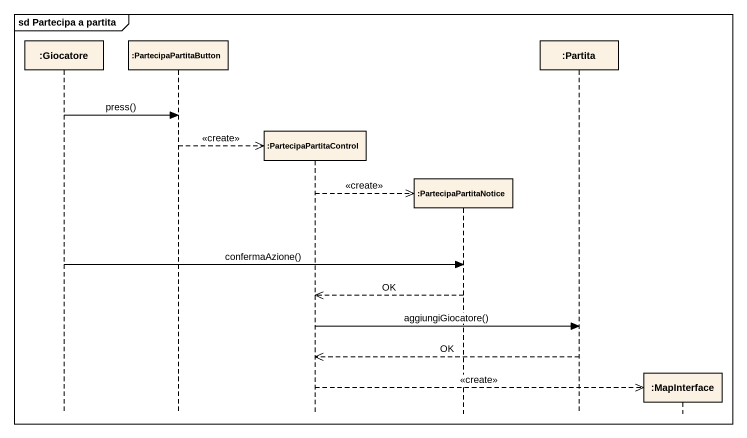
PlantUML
@startuml
mainframe sd Partecipa a partita
hide footbox
participant ":Giocatore" as Giocatore
participant ":PartecipaPartitaButton" as PartecipaPartitaButton
participant ":PartecipaPartitaControl" as PartecipaPartitaControl
participant ":PartecipaPartitaNotice" as PartecipaPartitaNotice
participant ":Partita" as Partita
participant ":MapInterface" as MapInterface

Giocatore -> PartecipaPartitaButton : press()
PartecipaPartitaButton -->> PartecipaPartitaControl ** : <<create>>
PartecipaPartitaControl -->> PartecipaPartitaNotice ** : <<create>>
Giocatore -> PartecipaPartitaNotice : confermaAzione()
PartecipaPartitaNotice -->> PartecipaPartitaControl : OK
PartecipaPartitaControl -> Partita : aggiungiGiocatore()
Partita -->> PartecipaPartitaControl : OK
PartecipaPartitaControl -->> MapInterface ** : <<create>>
@enduml
